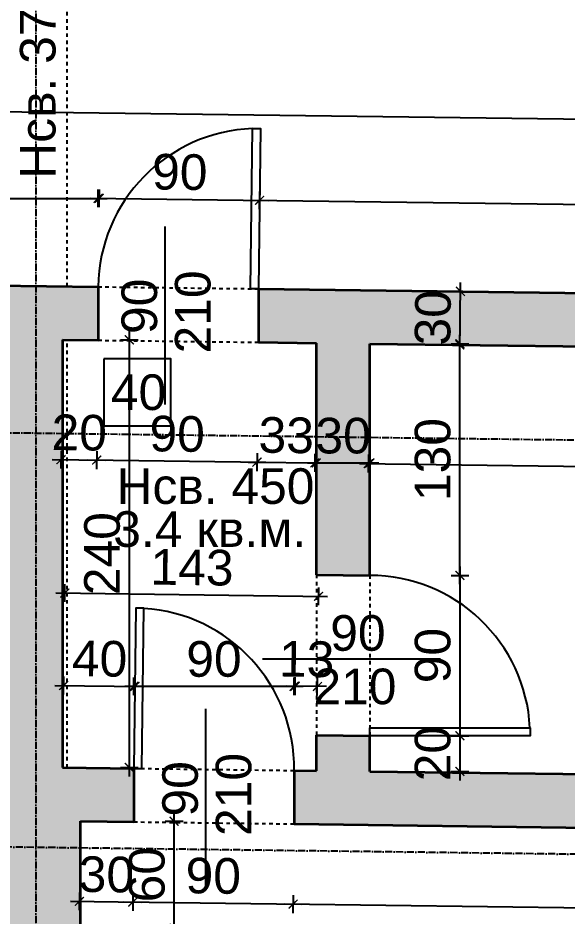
# Model space of a CAD drawing. Header units: inches. Extents: x -72385 to 39588, y -6525 to 66685.
# Drawn here: x -44765 to -44457, y 22775 to 23279 of the extents above; entities that cross this region are included whole.
import ezdxf

# ---------------------------------------------------------------- set-up
doc = ezdxf.new("R2010")
doc.units = ezdxf.units.IN
doc.header["$MEASUREMENT"] = 0
doc.linetypes.add('DashDot', pattern=[0.6, 0.4, -0.1, 0, -0.1])
doc.linetypes.add('Hidden', pattern=[0.4, 0.2, -0.2])
for name, color, linetype, lineweight in [('Врати', 251, 'Continuous', 25), ('Линия на разрез', 252, 'DashDot', 25), ('Надписи Hсв', 252, 'Continuous', 25), ('Надписи врати', 252, 'Continuous', 25), ('Надписи коти вътрешни', 252, 'Continuous', 25), ('Надписи номера на пом.', 252, 'Continuous', 25), ('Надписи площ', 252, 'Continuous', 25), ('Оси', 252, 'DashDot', 25), ('Пунктир', 253, 'Hidden', 25), ('Разрезни линии', 7, 'Continuous', 35), ('Щрих стени', 254, 'Continuous', 25)]:
    doc.layers.add(name, color=color, linetype=linetype, lineweight=lineweight)
doc.styles.add('Arial Regular', font='arial.ttf')
doc.styles.get("Standard").update_dxf_attribs({"font": 'arial.ttf'})
doc.dimstyles.new('Annotative', dxfattribs={"dimscale": 0, "dimtxt": 20, "dimasz": 5, "dimexe": 5, "dimexo": 5, "dimgap": 5, "dimtad": 1, "dimdec": 0, "dimzin": 0, "dimdsep": 46, "dimtxsty": 'Standard', "dimblk": 'ARCHTICK', "dimcen": 5, "dimdle": 5, "dimadec": 0, "dimazin": 0, "dimtfac": 1, "dimtdec": 0, "dimtofl": 0, "dimtmove": 0, "dimatfit": 3, "dimldrblk": 'ARCHTICK', "dimfxl": 5, "dimfxlon": 1, "dimtolj": 1, "dimtzin": 0, "dimarcsym": 1})

# ---------------------------------------------------------------- blocks, each defined once
blk = doc.blocks.new('_ArchTick')
at = {"color": 0, "linetype": 'ByBlock', "const_width": 0.15}
blk.add_lwpolyline([(-0.5, -0.5), (0.5, 0.5)], dxfattribs=at)
blk = doc.blocks.new('*D2933')
at = {"layer": 'Defpoints', "color": 0, "ltscale": 50, "transparency": 16777216}
for p in [(-44739.84, 23098.45), (-44719.84, 23098.19), (-44720.69, 23030.94)]:
    blk.add_point(p, dxfattribs=at)
at = {"layer": 'Надписи коти вътрешни', "color": 0, "lineweight": -2, "ltscale": 50, "transparency": 16777216}
for p, q in [((-44740.63, 23036.2), (-44740.76, 23026.2)), ((-44720.63, 23035.94), (-44720.76, 23025.95)), ((-44745.69, 23031.26), (-44715.69, 23030.88))]:
    blk.add_line(p, q, dxfattribs=at)
at = {"layer": 'Надписи коти вътрешни', "color": 0, "lineweight": -2, "ltscale": 50, "transparency": 16777216, "xscale": 5, "yscale": 5, "zscale": 5}
for p, rotation in [((-44740.69, 23031.2), 179.2706286525569), ((-44720.69, 23030.94), 359.2706286525569)]:
    blk.add_blockref('_ArchTick', p, dxfattribs=dict(at, rotation=rotation))
at = {"layer": 'Надписи коти вътрешни', "color": 0, "ltscale": 50, "transparency": 16777216, "insert": (-44730.5, 23046.28), "char_height": 20, "attachment_point": 5, "rotation": 359.2706}
blk.add_mtext('\\A1;20', dxfattribs=at)
blk = doc.blocks.new('*D2934')
at = {"layer": 'Defpoints', "color": 0, "ltscale": 50, "transparency": 16777216}
for p in [(-44719.84, 23098.19), (-44629.84, 23097.05), (-44630.69, 23029.8)]:
    blk.add_point(p, dxfattribs=at)
at = {"layer": 'Надписи коти вътрешни', "color": 0, "lineweight": -2, "ltscale": 50, "transparency": 16777216}
for p, q in [((-44720.63, 23035.94), (-44720.76, 23025.95)), ((-44630.63, 23034.8), (-44630.76, 23024.8)), ((-44725.69, 23031.01), (-44625.69, 23029.74))]:
    blk.add_line(p, q, dxfattribs=at)
at = {"layer": 'Надписи коти вътрешни', "color": 0, "lineweight": -2, "ltscale": 50, "transparency": 16777216, "xscale": 5, "yscale": 5, "zscale": 5}
for p, rotation in [((-44720.69, 23030.94), 179.2706286525463), ((-44630.69, 23029.8), 359.2706286525462)]:
    blk.add_blockref('_ArchTick', p, dxfattribs=dict(at, rotation=rotation))
at = {"layer": 'Надписи коти вътрешни', "color": 0, "ltscale": 50, "transparency": 16777216, "insert": (-44675.5, 23045.58), "char_height": 20, "attachment_point": 5, "rotation": 359.2706}
blk.add_mtext('\\A1;90', dxfattribs=at)
blk = doc.blocks.new('*D2935')
at = {"layer": 'Defpoints', "color": 0, "ltscale": 50, "transparency": 16777216}
for p in [(-44629.84, 23097.05), (-44597.34, 23096.63), (-44598.19, 23029.39)]:
    blk.add_point(p, dxfattribs=at)
at = {"layer": 'Надписи коти вътрешни', "color": 0, "lineweight": -2, "ltscale": 50, "transparency": 16777216}
for p, q in [((-44630.63, 23034.8), (-44630.76, 23024.8)), ((-44598.13, 23034.38), (-44598.26, 23024.39)), ((-44635.69, 23029.86), (-44593.19, 23029.32))]:
    blk.add_line(p, q, dxfattribs=at)
at = {"layer": 'Надписи коти вътрешни', "color": 0, "lineweight": -2, "ltscale": 50, "transparency": 16777216, "xscale": 5, "yscale": 5, "zscale": 5}
for p, rotation in [((-44630.69, 23029.8), 179.2706286525488), ((-44598.19, 23029.39), 359.2706286525489)]:
    blk.add_blockref('_ArchTick', p, dxfattribs=dict(at, rotation=rotation))
at = {"layer": 'Надписи коти вътрешни', "color": 0, "ltscale": 50, "transparency": 16777216, "insert": (-44614.25, 23044.81), "char_height": 20, "attachment_point": 5, "rotation": 359.2706}
blk.add_mtext('\\A1;33', dxfattribs=at)
blk = doc.blocks.new('*D2936')
at = {"layer": 'Defpoints', "color": 0, "ltscale": 50, "transparency": 16777216}
for p in [(-44567.34, 23096.25), (-43967.34, 23088.61), (-43968.19, 23021.37)]:
    blk.add_point(p, dxfattribs=at)
at = {"layer": 'Надписи коти вътрешни', "color": 0, "lineweight": -2, "ltscale": 50, "transparency": 16777216}
for p, q in [((-44568.13, 23034), (-44568.26, 23024)), ((-44573.19, 23029.07), (-43963.19, 23021.3)), ((-43968.13, 23026.36), (-43968.26, 23016.37))]:
    blk.add_line(p, q, dxfattribs=at)
at = {"layer": 'Надписи коти вътрешни', "color": 0, "lineweight": -2, "ltscale": 50, "transparency": 16777216, "xscale": 5, "yscale": 5, "zscale": 5}
for p, rotation in [((-44568.19, 23029), 179.2706286525487), ((-43968.19, 23021.37), 359.2706286525486)]:
    blk.add_blockref('_ArchTick', p, dxfattribs=dict(at, rotation=rotation))
at = {"layer": 'Надписи коти вътрешни', "color": 0, "ltscale": 50, "transparency": 16777216, "insert": (-44268, 23040.39), "char_height": 20, "attachment_point": 5, "rotation": 359.2706}
blk.add_mtext('\\A1;600', dxfattribs=at)
blk = doc.blocks.new('*D2938')
at = {"layer": 'Defpoints', "color": 0, "ltscale": 50, "transparency": 16777216}
for p in [(-44567.34, 23096.25), (-44516.74, 23096.25), (-44567.34, 22966.24)]:
    blk.add_point(p, dxfattribs=at)
at = {"layer": 'Надписи коти вътрешни', "color": 0, "lineweight": -2, "ltscale": 50, "transparency": 16777216}
for p, q in [((-44516.74, 22961.24), (-44516.74, 23101.25)), ((-44521.74, 23096.25), (-44511.74, 23096.25)), ((-44521.74, 22966.24), (-44511.74, 22966.24))]:
    blk.add_line(p, q, dxfattribs=at)
at = {"layer": 'Надписи коти вътрешни', "color": 0, "lineweight": -2, "ltscale": 50, "transparency": 16777216, "xscale": 5, "yscale": 5, "zscale": 5}
for p, rotation in [((-44516.74, 23096.25), 90), ((-44516.74, 22966.24), 270)]:
    blk.add_blockref('_ArchTick', p, dxfattribs=dict(at, rotation=rotation))
at = {"layer": 'Надписи коти вътрешни', "color": 0, "ltscale": 50, "transparency": 16777216, "insert": (-44531.96, 23031.25), "char_height": 20, "attachment_point": 5, "rotation": 90}
blk.add_mtext('\\A1;130', dxfattribs=at)
blk = doc.blocks.new('*D2939')
at = {"layer": 'Defpoints', "color": 0, "ltscale": 50, "transparency": 16777216}
for p in [(-44567.34, 22966.24), (-44567.34, 22876.23), (-44516.74, 22876.23)]:
    blk.add_point(p, dxfattribs=at)
at = {"layer": 'Надписи коти вътрешни', "color": 0, "lineweight": -2, "ltscale": 50, "transparency": 16777216}
for p, q in [((-44516.74, 22971.24), (-44516.74, 22871.23)), ((-44521.74, 22966.24), (-44511.74, 22966.24)), ((-44521.74, 22876.23), (-44511.74, 22876.23))]:
    blk.add_line(p, q, dxfattribs=at)
at = {"layer": 'Надписи коти вътрешни', "color": 0, "lineweight": -2, "ltscale": 50, "transparency": 16777216, "xscale": 5, "yscale": 5, "zscale": 5}
for p, rotation in [((-44516.74, 22966.24), 90), ((-44516.74, 22876.23), 270)]:
    blk.add_blockref('_ArchTick', p, dxfattribs=dict(at, rotation=rotation))
at = {"layer": 'Надписи коти вътрешни', "color": 0, "ltscale": 50, "transparency": 16777216, "insert": (-44531.95, 22921.24), "char_height": 20, "attachment_point": 5, "rotation": 90}
blk.add_mtext('\\A1;90', dxfattribs=at)
blk = doc.blocks.new('*D2940')
at = {"layer": 'Defpoints', "color": 0, "ltscale": 50, "transparency": 16777216}
for p in [(-44567.34, 22876.23), (-44567.34, 22856.23), (-44516.74, 22856.23)]:
    blk.add_point(p, dxfattribs=at)
at = {"layer": 'Надписи коти вътрешни', "color": 0, "lineweight": -2, "ltscale": 50, "transparency": 16777216}
for p, q in [((-44516.74, 22881.23), (-44516.74, 22851.23)), ((-44521.74, 22876.23), (-44511.74, 22876.23)), ((-44521.74, 22856.23), (-44511.74, 22856.23))]:
    blk.add_line(p, q, dxfattribs=at)
at = {"layer": 'Надписи коти вътрешни', "color": 0, "lineweight": -2, "ltscale": 50, "transparency": 16777216, "xscale": 5, "yscale": 5, "zscale": 5}
for p, rotation in [((-44516.74, 22876.23), 90), ((-44516.74, 22856.23), 270)]:
    blk.add_blockref('_ArchTick', p, dxfattribs=dict(at, rotation=rotation))
at = {"layer": 'Надписи коти вътрешни', "color": 0, "ltscale": 50, "transparency": 16777216, "insert": (-44531.95, 22866.23), "char_height": 20, "attachment_point": 5, "rotation": 90}
blk.add_mtext('\\A1;20', dxfattribs=at)
blk = doc.blocks.new('*D2941')
at = {"layer": 'Defpoints', "color": 0, "ltscale": 50, "transparency": 16777216}
for p in [(-44699.25, 22903.93), (-44739.84, 22858.43), (-44699.84, 22857.92)]:
    blk.add_point(p, dxfattribs=at)
at = {"layer": 'Надписи коти вътрешни', "color": 0, "lineweight": -2, "ltscale": 50, "transparency": 16777216}
for p, q in [((-44739.32, 22899.44), (-44739.19, 22909.44)), ((-44699.32, 22898.93), (-44699.19, 22908.93)), ((-44744.25, 22904.51), (-44694.25, 22903.87))]:
    blk.add_line(p, q, dxfattribs=at)
at = {"layer": 'Надписи коти вътрешни', "color": 0, "lineweight": -2, "ltscale": 50, "transparency": 16777216, "xscale": 5, "yscale": 5, "zscale": 5}
for p, rotation in [((-44739.25, 22904.44), 179.2706286525463), ((-44699.25, 22903.93), 359.2706286525462)]:
    blk.add_blockref('_ArchTick', p, dxfattribs=dict(at, rotation=rotation))
at = {"layer": 'Надписи коти вътрешни', "color": 0, "ltscale": 50, "transparency": 16777216, "insert": (-44719.06, 22919.4), "char_height": 20, "attachment_point": 5, "rotation": 359.2706}
blk.add_mtext('\\A1;40', dxfattribs=at)
blk = doc.blocks.new('*D2942')
at = {"layer": 'Defpoints', "color": 0, "ltscale": 50, "transparency": 16777216}
for p in [(-44609.84, 22904.01), (-44699.84, 22857.92), (-44609.84, 22856.77)]:
    blk.add_point(p, dxfattribs=at)
at = {"layer": 'Надписи коти вътрешни', "color": 0, "lineweight": -2, "ltscale": 50, "transparency": 16777216}
for p, q in [((-44699.84, 22899.01), (-44699.84, 22909.01)), ((-44609.84, 22899.01), (-44609.84, 22909.01)), ((-44704.84, 22904.01), (-44604.84, 22904.01))]:
    blk.add_line(p, q, dxfattribs=at)
at = {"layer": 'Надписи коти вътрешни', "color": 0, "lineweight": -2, "ltscale": 50, "transparency": 16777216, "xscale": 5, "yscale": 5, "zscale": 5, "rotation": 180}
blk.add_blockref('_ArchTick', (-44699.84, 22904.01), dxfattribs=at)
at = {"layer": 'Надписи коти вътрешни', "color": 0, "lineweight": -2, "ltscale": 50, "transparency": 16777216, "xscale": 5, "yscale": 5, "zscale": 5}
blk.add_blockref('_ArchTick', (-44609.84, 22904.01), dxfattribs=at)
at = {"layer": 'Надписи коти вътрешни', "color": 0, "ltscale": 50, "transparency": 16777216, "insert": (-44654.84, 22919.22), "char_height": 20, "attachment_point": 5}
blk.add_mtext('\\A1;90', dxfattribs=at)
blk = doc.blocks.new('*D2943')
at = {"layer": 'Defpoints', "color": 0, "ltscale": 50, "transparency": 16777216}
for p in [(-44609.24, 22904.06), (-44609.84, 22856.77), (-44597.34, 22856.61)]:
    blk.add_point(p, dxfattribs=at)
at = {"layer": 'Надписи коти вътрешни', "color": 0, "lineweight": -2, "ltscale": 50, "transparency": 16777216}
for p, q in [((-44609.3, 22899.06), (-44609.17, 22909.06)), ((-44596.8, 22898.91), (-44596.67, 22908.9)), ((-44591.74, 22903.84), (-44614.23, 22904.13))]:
    blk.add_line(p, q, dxfattribs=at)
at = {"layer": 'Надписи коти вътрешни', "color": 0, "lineweight": -2, "ltscale": 50, "transparency": 16777216, "xscale": 5, "yscale": 5, "zscale": 5}
for p, rotation in [((-44609.24, 22904.06), 179.2706286525537), ((-44596.74, 22903.9), 359.2706286525537)]:
    blk.add_blockref('_ArchTick', p, dxfattribs=dict(at, rotation=rotation))
at = {"layer": 'Надписи коти вътрешни', "color": 0, "ltscale": 50, "transparency": 16777216, "insert": (-44602.79, 22919.2), "char_height": 20, "attachment_point": 5, "rotation": 359.2706}
blk.add_mtext('\\A1;13', dxfattribs=at)
blk = doc.blocks.new('*D2944')
at = {"layer": 'Defpoints', "color": 0, "ltscale": 50, "transparency": 16777216}
for p in [(-44596.09, 22954.53), (-44739.84, 22858.43), (-44597.34, 22856.61)]:
    blk.add_point(p, dxfattribs=at)
at = {"layer": 'Надписи коти вътрешни', "color": 0, "lineweight": -2, "ltscale": 50, "transparency": 16777216}
for p, q in [((-44738.65, 22951.34), (-44738.53, 22961.34)), ((-44596.15, 22949.53), (-44596.03, 22959.53)), ((-44743.59, 22956.4), (-44591.09, 22954.46))]:
    blk.add_line(p, q, dxfattribs=at)
at = {"layer": 'Надписи коти вътрешни', "color": 0, "lineweight": -2, "ltscale": 50, "transparency": 16777216, "xscale": 5, "yscale": 5, "zscale": 5}
for p, rotation in [((-44738.59, 22956.34), 179.2706286525483), ((-44596.09, 22954.53), 359.2706286525483)]:
    blk.add_blockref('_ArchTick', p, dxfattribs=dict(at, rotation=rotation))
at = {"layer": 'Надписи коти вътрешни', "color": 0, "ltscale": 50, "transparency": 16777216, "insert": (-44667.15, 22970.65), "char_height": 20, "attachment_point": 5, "rotation": 359.2706}
blk.add_mtext('\\A1;143', dxfattribs=at)
blk = doc.blocks.new('*D2945')
at = {"layer": 'Defpoints', "color": 0, "ltscale": 50, "transparency": 16777216}
for p in [(-44739.84, 23098.45), (-44739.84, 22858.43), (-44702.38, 22858.43)]:
    blk.add_point(p, dxfattribs=at)
at = {"layer": 'Надписи коти вътрешни', "color": 0, "lineweight": -2, "ltscale": 50, "transparency": 16777216}
for p, q in [((-44702.38, 23103.45), (-44702.38, 22853.43)), ((-44707.38, 23098.45), (-44697.38, 23098.45)), ((-44707.38, 22858.43), (-44697.38, 22858.43))]:
    blk.add_line(p, q, dxfattribs=at)
at = {"layer": 'Надписи коти вътрешни', "color": 0, "lineweight": -2, "ltscale": 50, "transparency": 16777216, "xscale": 5, "yscale": 5, "zscale": 5}
for p, rotation in [((-44702.38, 23098.45), 90), ((-44702.38, 22858.43), 270)]:
    blk.add_blockref('_ArchTick', p, dxfattribs=dict(at, rotation=rotation))
at = {"layer": 'Надписи коти вътрешни', "color": 0, "ltscale": 50, "transparency": 16777216, "insert": (-44717.59, 22978.44), "char_height": 20, "attachment_point": 5, "rotation": 90}
blk.add_mtext('\\A1;240', dxfattribs=at)
blk = doc.blocks.new('*D2968')
at = {"layer": 'Defpoints', "color": 0, "ltscale": 50, "transparency": 16777216}
for p in [(-44729.84, 22828.3), (-44699.84, 22827.92), (-44700.41, 22782.92)]:
    blk.add_point(p, dxfattribs=at)
at = {"layer": 'Надписи коти вътрешни', "color": 0, "lineweight": -2, "ltscale": 50, "transparency": 16777216}
for p, q in [((-44730.35, 22788.3), (-44730.47, 22778.3)), ((-44700.35, 22787.92), (-44700.47, 22777.92)), ((-44735.41, 22783.36), (-44695.41, 22782.86))]:
    blk.add_line(p, q, dxfattribs=at)
at = {"layer": 'Надписи коти вътрешни', "color": 0, "lineweight": -2, "ltscale": 50, "transparency": 16777216, "xscale": 5, "yscale": 5, "zscale": 5}
for p, rotation in [((-44730.41, 22783.3), 179.2706286525463), ((-44700.41, 22782.92), 359.2706286525462)]:
    blk.add_blockref('_ArchTick', p, dxfattribs=dict(at, rotation=rotation))
at = {"layer": 'Надписи коти вътрешни', "color": 0, "ltscale": 50, "transparency": 16777216, "insert": (-44715.22, 22798.33), "char_height": 20, "attachment_point": 5, "rotation": 359.2706}
blk.add_mtext('\\A1;30', dxfattribs=at)
blk = doc.blocks.new('*D2969')
at = {"layer": 'Defpoints', "color": 0, "ltscale": 50, "transparency": 16777216}
for p in [(-44699.84, 22827.92), (-44609.84, 22826.77), (-44610.41, 22781.77)]:
    blk.add_point(p, dxfattribs=at)
at = {"layer": 'Надписи коти вътрешни', "color": 0, "lineweight": -2, "ltscale": 50, "transparency": 16777216}
for p, q in [((-44700.35, 22787.92), (-44700.47, 22777.92)), ((-44610.35, 22786.77), (-44610.47, 22776.77)), ((-44705.41, 22782.98), (-44605.41, 22781.71))]:
    blk.add_line(p, q, dxfattribs=at)
at = {"layer": 'Надписи коти вътрешни', "color": 0, "lineweight": -2, "ltscale": 50, "transparency": 16777216, "xscale": 5, "yscale": 5, "zscale": 5}
for p, rotation in [((-44700.41, 22782.92), 179.2706286525485), ((-44610.41, 22781.77), 359.2706286525485)]:
    blk.add_blockref('_ArchTick', p, dxfattribs=dict(at, rotation=rotation))
at = {"layer": 'Надписи коти вътрешни', "color": 0, "ltscale": 50, "transparency": 16777216, "insert": (-44655.22, 22797.56), "char_height": 20, "attachment_point": 5, "rotation": 359.2706}
blk.add_mtext('\\A1;90', dxfattribs=at)
blk = doc.blocks.new('*D2970')
at = {"layer": 'Defpoints', "color": 0, "ltscale": 50, "transparency": 16777216}
for p in [(-44609.84, 22826.77), (-44179.84, 22821.3), (-44180.41, 22776.3)]:
    blk.add_point(p, dxfattribs=at)
at = {"layer": 'Надписи коти вътрешни', "color": 0, "lineweight": -2, "ltscale": 50, "transparency": 16777216}
for p, q in [((-44610.35, 22786.77), (-44610.47, 22776.77)), ((-44615.41, 22781.84), (-44175.41, 22776.24)), ((-44180.35, 22781.3), (-44180.47, 22771.3))]:
    blk.add_line(p, q, dxfattribs=at)
at = {"layer": 'Надписи коти вътрешни', "color": 0, "lineweight": -2, "ltscale": 50, "transparency": 16777216, "xscale": 5, "yscale": 5, "zscale": 5}
for p, rotation in [((-44610.41, 22781.77), 179.2706286525496), ((-44180.41, 22776.3), 359.2706286525496)]:
    blk.add_blockref('_ArchTick', p, dxfattribs=dict(at, rotation=rotation))
at = {"layer": 'Надписи коти вътрешни', "color": 0, "ltscale": 50, "transparency": 16777216, "insert": (-44395.22, 22794.25), "char_height": 20, "attachment_point": 5, "rotation": 359.2706}
blk.add_mtext('\\A1;430', dxfattribs=at)
blk = doc.blocks.new('*D2972')
at = {"layer": 'Defpoints', "color": 0, "ltscale": 50, "transparency": 16777216}
for p in [(-44729.84, 22828.3), (-44677.21, 22828.3), (-44729.84, 22768.29)]:
    blk.add_point(p, dxfattribs=at)
at = {"layer": 'Надписи коти вътрешни', "color": 0, "lineweight": -2, "ltscale": 50, "transparency": 16777216}
for p, q in [((-44677.21, 22763.29), (-44677.21, 22833.3)), ((-44682.21, 22828.3), (-44672.21, 22828.3)), ((-44682.21, 22768.29), (-44672.21, 22768.29))]:
    blk.add_line(p, q, dxfattribs=at)
at = {"layer": 'Надписи коти вътрешни', "color": 0, "lineweight": -2, "ltscale": 50, "transparency": 16777216, "xscale": 5, "yscale": 5, "zscale": 5}
for p, rotation in [((-44677.21, 22828.3), 90), ((-44677.21, 22768.29), 270)]:
    blk.add_blockref('_ArchTick', p, dxfattribs=dict(at, rotation=rotation))
at = {"layer": 'Надписи коти вътрешни', "color": 0, "ltscale": 50, "transparency": 16777216, "insert": (-44692.42, 22798.3), "char_height": 20, "attachment_point": 5, "rotation": 90}
blk.add_mtext('\\A1;60', dxfattribs=at)
blk = doc.blocks.new('*D3029')
at = {"layer": 'Defpoints', "color": 0, "ltscale": 50, "transparency": 16777216}
for p in [(-44719.84, 23177.82), (-44934.84, 23130.93), (-44719.84, 23128.2)]:
    blk.add_point(p, dxfattribs=at)
at = {"layer": 'Надписи коти вътрешни', "color": 0, "lineweight": -2, "ltscale": 50, "transparency": 16777216}
for p, q in [((-44934.84, 23172.82), (-44934.84, 23182.82)), ((-44719.84, 23172.82), (-44719.84, 23182.82)), ((-44939.84, 23177.82), (-44714.84, 23177.82))]:
    blk.add_line(p, q, dxfattribs=at)
at = {"layer": 'Надписи коти вътрешни', "color": 0, "lineweight": -2, "ltscale": 50, "transparency": 16777216, "xscale": 5, "yscale": 5, "zscale": 5, "rotation": 180}
blk.add_blockref('_ArchTick', (-44934.84, 23177.82), dxfattribs=at)
at = {"layer": 'Надписи коти вътрешни', "color": 0, "lineweight": -2, "ltscale": 50, "transparency": 16777216, "xscale": 5, "yscale": 5, "zscale": 5}
blk.add_blockref('_ArchTick', (-44719.84, 23177.82), dxfattribs=at)
at = {"layer": 'Надписи коти вътрешни', "color": 0, "ltscale": 50, "transparency": 16777216, "insert": (-44827.34, 23193.04), "char_height": 20, "attachment_point": 5}
blk.add_mtext('\\A1;215', dxfattribs=at)
blk = doc.blocks.new('*D3030')
at = {"layer": 'Defpoints', "color": 0, "ltscale": 50, "transparency": 16777216}
for p in [(-44629.2, 23176.73), (-44719.84, 23128.2), (-44629.84, 23127.05)]:
    blk.add_point(p, dxfattribs=at)
at = {"layer": 'Надписи коти вътрешни', "color": 0, "lineweight": -2, "ltscale": 50, "transparency": 16777216}
for p, q in [((-44719.27, 23172.88), (-44719.14, 23182.88)), ((-44629.27, 23171.73), (-44629.14, 23181.73)), ((-44724.2, 23177.94), (-44624.21, 23176.67))]:
    blk.add_line(p, q, dxfattribs=at)
at = {"layer": 'Надписи коти вътрешни', "color": 0, "lineweight": -2, "ltscale": 50, "transparency": 16777216, "xscale": 5, "yscale": 5, "zscale": 5}
for p, rotation in [((-44719.2, 23177.88), 179.2706286525485), ((-44629.2, 23176.73), 359.2706286525485)]:
    blk.add_blockref('_ArchTick', p, dxfattribs=dict(at, rotation=rotation))
at = {"layer": 'Надписи коти вътрешни', "color": 0, "ltscale": 50, "transparency": 16777216, "insert": (-44674.01, 23192.52), "char_height": 20, "attachment_point": 5, "rotation": 359.2706}
blk.add_mtext('\\A1;90', dxfattribs=at)
blk = doc.blocks.new('*D3031')
at = {"layer": 'Defpoints', "color": 0, "ltscale": 50, "transparency": 16777216}
for p in [(-43926.7, 23167.79), (-44629.84, 23127.05), (-43927.34, 23118.11)]:
    blk.add_point(p, dxfattribs=at)
at = {"layer": 'Надписи коти вътрешни', "color": 0, "lineweight": -2, "ltscale": 50, "transparency": 16777216}
for p, q in [((-44629.27, 23171.73), (-44629.14, 23181.73)), ((-44634.2, 23176.8), (-43921.71, 23167.73)), ((-43926.77, 23162.79), (-43926.64, 23172.79))]:
    blk.add_line(p, q, dxfattribs=at)
at = {"layer": 'Надписи коти вътрешни', "color": 0, "lineweight": -2, "ltscale": 50, "transparency": 16777216, "xscale": 5, "yscale": 5, "zscale": 5}
for p, rotation in [((-44629.2, 23176.73), 179.270628652549), ((-43926.7, 23167.79), 359.270628652549)]:
    blk.add_blockref('_ArchTick', p, dxfattribs=dict(at, rotation=rotation))
at = {"layer": 'Надписи коти вътрешни', "color": 0, "ltscale": 50, "transparency": 16777216, "insert": (-44277.76, 23187.48), "char_height": 20, "attachment_point": 5, "rotation": 359.2706}
blk.add_mtext('\\A1;703', dxfattribs=at)
blk = doc.blocks.new('*D4619')
at = {"layer": 'Defpoints', "color": 0, "ltscale": 50, "transparency": 16777216}
for p in [(-41141.09, 23180.29), (-45339.84, 23136.09), (-41142.34, 23082.65)]:
    blk.add_point(p, dxfattribs=at)
at = {"layer": 'Надписи коти вътрешни', "color": 0, "lineweight": -2, "ltscale": 50, "transparency": 16777216}
for p, q in [((-45338.66, 23228.73), (-45338.53, 23238.73)), ((-45343.59, 23233.79), (-41136.09, 23180.23)), ((-41141.16, 23175.29), (-41141.03, 23185.29))]:
    blk.add_line(p, q, dxfattribs=at)
at = {"layer": 'Надписи коти вътрешни', "color": 0, "lineweight": -2, "ltscale": 50, "transparency": 16777216, "xscale": 5, "yscale": 5, "zscale": 5}
for p, rotation in [((-45338.59, 23233.73), 179.270628652549), ((-41141.09, 23180.29), 359.270628652549)]:
    blk.add_blockref('_ArchTick', p, dxfattribs=dict(at, rotation=rotation))
at = {"layer": 'Надписи коти вътрешни', "color": 0, "ltscale": 50, "transparency": 16777216, "insert": (-43239.65, 23222.22), "char_height": 20, "attachment_point": 5, "rotation": 359.2706}
blk.add_mtext('\\A1;4198', dxfattribs=at)
blk = doc.blocks.new('*D7418')
at = {"layer": 'Defpoints', "color": 0, "ltscale": 10, "transparency": 16777216}
for p in [(-44566.96, 23126.25), (-44516.43, 23125.61), (-44567.34, 23096.25)]:
    blk.add_point(p, dxfattribs=at)
at = {"layer": 'Надписи коти вътрешни', "color": 0, "lineweight": -2, "ltscale": 10, "transparency": 16777216}
for p, q in [((-44516.87, 23090.61), (-44516.37, 23130.61)), ((-44521.43, 23125.67), (-44511.43, 23125.54)), ((-44521.81, 23095.67), (-44511.81, 23095.54))]:
    blk.add_line(p, q, dxfattribs=at)
at = {"layer": 'Надписи коти вътрешни', "color": 0, "lineweight": -2, "ltscale": 10, "transparency": 16777216, "xscale": 5, "yscale": 5, "zscale": 5}
for p, rotation in [((-44516.43, 23125.61), 89.27062865254912), ((-44516.81, 23095.61), 269.2706286525491)]:
    blk.add_blockref('_ArchTick', p, dxfattribs=dict(at, rotation=rotation))
at = {"layer": 'Надписи коти вътрешни', "color": 0, "ltscale": 10, "transparency": 16777216, "insert": (-44531.84, 23110.8), "char_height": 20, "attachment_point": 5, "rotation": 89.2706}
blk.add_mtext('\\A1;30', dxfattribs=at)
blk = doc.blocks.new('*D7419')
at = {"layer": 'Defpoints', "color": 0, "ltscale": 10, "transparency": 16777216}
for p in [(-44597.34, 23055.98), (-44567.34, 23055.98), (-44567.34, 23029.32)]:
    blk.add_point(p, dxfattribs=at)
at = {"layer": 'Надписи коти вътрешни', "color": 0, "lineweight": -2, "ltscale": 10, "transparency": 16777216}
for p, q in [((-44597.34, 23034.32), (-44597.34, 23024.32)), ((-44567.34, 23034.32), (-44567.34, 23024.32)), ((-44602.34, 23029.32), (-44562.34, 23029.32))]:
    blk.add_line(p, q, dxfattribs=at)
at = {"layer": 'Надписи коти вътрешни', "color": 0, "lineweight": -2, "ltscale": 10, "transparency": 16777216, "xscale": 5, "yscale": 5, "zscale": 5, "rotation": 180}
blk.add_blockref('_ArchTick', (-44597.34, 23029.32), dxfattribs=at)
at = {"layer": 'Надписи коти вътрешни', "color": 0, "lineweight": -2, "ltscale": 10, "transparency": 16777216, "xscale": 5, "yscale": 5, "zscale": 5}
blk.add_blockref('_ArchTick', (-44567.34, 23029.32), dxfattribs=at)
at = {"layer": 'Надписи коти вътрешни', "color": 0, "ltscale": 10, "transparency": 16777216, "insert": (-44582.34, 23044.54), "char_height": 20, "attachment_point": 5}
blk.add_mtext('\\A1;30', dxfattribs=at)

msp = doc.modelspace()

# ---------------------------------------------------------------- hatches: boundary and pattern name
at = {"layer": 'Щрих стени', "ltscale": 10}
h = msp.add_hatch(color=256, dxfattribs=at)
h.dxf.hatch_style = 1
h.paths.add_polyline_path([(-46719.84, 22853.63), (-46889.84, 22855.8), (-46889.84, 22825.79), (-46869.84, 22825.54), (-46869.84, 22288), (-46872.34, 22288.03), (-46872.34, 22223.02), (-46837.34, 22222.58), (-46837.34, 22287.58), (-46839.84, 22287.61), (-46839.84, 22825.16), (-46719.84, 22823.63)])
h.paths.add_polyline_path([(-46449.84, 22850.2), (-46619.84, 22852.36), (-46619.84, 22822.36), (-46572.34, 22821.75), (-46572.34, 22219.2), (-46537.34, 22218.76), (-46537.34, 22821.31), (-46449.84, 22820.19)])
h.paths.add_polyline_path([(-46219.84, 22847.27), (-46289.84, 22848.16), (-46289.84, 22818.16), (-46219.84, 22817.26)])
h.paths.add_polyline_path([(-45859.84, 22842.68), (-46059.84, 22845.23), (-46059.84, 22815.23), (-45972.34, 22814.11), (-45972.34, 22211.56), (-45937.34, 22211.12), (-45937.34, 22813.67), (-45859.84, 22812.68)])
h.paths.add_polyline_path([(-45319.84, 22828.31), (-45339.84, 22828.56), (-45339.84, 23106.09), (-45094.84, 23102.97), (-45094.84, 23132.97), (-45339.84, 23136.09), (-45339.84, 23181.09), (-45369.84, 23181.47), (-45369.84, 22846.45), (-45389.84, 22846.7), (-45389.84, 22836.7), (-45759.84, 22841.41), (-45759.84, 22811.41), (-45369.84, 22806.44), (-45369.84, 22736.44), (-45429.84, 22737.2), (-45429.84, 22607.19), (-45369.84, 22606.43), (-45369.84, 22283.9), (-45372.34, 22283.93), (-45372.34, 22203.93), (-45337.34, 22203.48), (-45337.34, 22283.49), (-45339.84, 22283.52), (-45339.84, 22798.56), (-45319.84, 22798.31)])
h.paths.add_polyline_path([(-45637.34, 22272.31), (-45672.34, 22272.75), (-45672.34, 22207.75), (-45637.34, 22207.3)], flags=17)
h.paths.add_polyline_path([(-45037.34, 22234.66), (-45072.34, 22235.11), (-45072.34, 22200.11), (-45037.34, 22199.66)])
h.paths.add_polyline_path([(-44729.84, 22828.3), (-44699.84, 22827.92), (-44699.84, 22857.92), (-44739.84, 22858.43), (-44739.84, 23098.45), (-44719.84, 23098.19), (-44719.84, 23128.2), (-44934.84, 23130.93), (-44934.84, 23100.93), (-44769.84, 23098.83), (-44769.84, 22858.81), (-44779.84, 22858.94), (-44779.84, 22768.93), (-44769.84, 22768.8), (-44769.84, 22276.26), (-44772.34, 22276.29), (-44772.34, 22196.29), (-44737.34, 22195.84), (-44737.34, 22275.85), (-44739.84, 22275.88), (-44739.84, 22768.42), (-44729.84, 22768.29)])
h = msp.add_hatch(color=256, dxfattribs=at)
h.dxf.hatch_style = 1
h.paths.add_polyline_path([(-42007.34, 22196.09), (-42042.34, 22196.54), (-42042.34, 22161.53), (-42007.34, 22161.09)])
h.paths.add_polyline_path([(-42307.34, 22244.91), (-42309.84, 22244.95), (-42309.84, 22737.49), (-42299.84, 22737.36), (-42299.84, 22827.37), (-42309.84, 22827.49), (-42309.84, 23067.51), (-42109.84, 23064.97), (-42109.84, 23094.97), (-43137.34, 23108.05), (-43137.34, 23078.05), (-42949.84, 23075.66), (-42949.84, 22925.65), (-42944.84, 22925.58), (-42944.84, 23075.6), (-42339.84, 23067.89), (-42339.84, 22827.87), (-42349.84, 22828), (-42349.84, 22742.99), (-42899.84, 22750), (-42899.84, 22835), (-42949.84, 22835.64), (-42949.84, 22780.64), (-42974.84, 22780.95), (-42974.84, 22745.95), (-42949.84, 22745.63), (-42339.84, 22737.87), (-42339.84, 22245.33), (-42342.34, 22245.36), (-42342.34, 22165.35), (-42307.34, 22164.91)])
h.paths.add_polyline_path([(-42607.34, 22203.73), (-42642.34, 22204.17), (-42642.34, 22169.17), (-42607.34, 22168.73)], flags=17)
h.paths.add_polyline_path([(-42907.34, 22252.55), (-42942.34, 22253), (-42942.34, 22172.99), (-42907.34, 22172.55)], flags=17)
h.paths.add_polyline_path([(-43207.34, 22211.37), (-43242.34, 22211.81), (-43242.34, 22176.81), (-43207.34, 22176.36)])
h.paths.add_polyline_path([(-43507.34, 22260.19), (-43524.84, 22260.41), (-43524.84, 22752.95), (-43499.84, 22752.63), (-43499.84, 22842.64), (-43524.84, 22842.96), (-43524.84, 23082.98), (-43297.34, 23080.08), (-43297.34, 23110.09), (-43767.34, 23116.07), (-43767.34, 23086.07), (-43554.84, 23083.36), (-43554.84, 22843.34), (-43579.84, 22843.66), (-43579.84, 22753.65), (-43554.84, 22753.34), (-43554.84, 22260.8), (-43572.34, 22261.02), (-43572.34, 22181.01), (-43507.34, 22180.18)])
h.paths.add_polyline_path([(-43837.34, 22219.39), (-43872.34, 22219.83), (-43872.34, 22184.83), (-43837.34, 22184.39)])
h.paths.add_polyline_path([(-44137.34, 22268.21), (-44139.84, 22268.24), (-44139.84, 22760.78), (-44129.84, 22760.66), (-44129.84, 22820.66), (-43937.34, 22818.21), (-43937.34, 23088.23), (-43927.34, 23088.1), (-43927.34, 23118.11), (-44629.84, 23127.05), (-44629.84, 23097.05), (-44597.34, 23096.63), (-44597.34, 22966.62), (-44567.34, 22966.24), (-44567.34, 23096.25), (-43967.34, 23088.61), (-43967.34, 22848.59), (-44567.34, 22856.23), (-44567.34, 22876.23), (-44597.34, 22876.62), (-44597.34, 22856.61), (-44609.84, 22856.77), (-44609.84, 22826.77), (-44179.84, 22821.3), (-44179.84, 22796.29), (-44204.84, 22796.61), (-44204.84, 22761.61), (-44179.84, 22761.29), (-44169.84, 22761.16), (-44169.84, 22268.62), (-44172.34, 22268.66), (-44172.34, 22188.65), (-44137.34, 22188.2)])
h.paths.add_polyline_path([(-44437.34, 22227.03), (-44472.34, 22227.47), (-44472.34, 22192.47), (-44437.34, 22192.02)], flags=17)

# ---------------------------------------------------------------- linework, layer by layer
at = {"layer": 'Врати', "ltscale": 50}
for points in [[(-44629.84, 23127.05), (-44634.34, 23127.11), (-44633.19, 23217.11), (-44628.69, 23217.05)], [(-44699.84, 22857.92), (-44695.34, 22857.86), (-44694.19, 22947.86), (-44698.69, 22947.92)], [(-44567.34, 22876.23), (-44567.34, 22880.73), (-44477.33, 22880.73), (-44477.33, 22876.23)]]:
    msp.add_lwpolyline(points, close=True, dxfattribs=at)
for centre, start, end in [((-44629.84, 23127.05), 92.1366, 179.2706), ((-44567.34, 22876.23), 2.866, 90), ((-44699.84, 22857.92), 359.2706, 86.4046)]:
    msp.add_arc(centre, 90.01, start, end, dxfattribs=at)
at = {"layer": 'Линия на разрез', "ltscale": 10}
msp.add_lwpolyline([(-52598.95, 23194.44), (-52599.57, 23146), (-41314.83, 23002.34), (-41314.83, 22502.3), (-40059.7, 22486.32), (-40059.06, 22536.61)], dxfattribs=at)
at = {"layer": 'Надписи врати', "ltscale": 50}
for p, q in [((-44682.26, 23062.12), (-44682.26, 23162.12)), ((-44627.64, 22919.43), (-44527.64, 22919.43)), ((-44659.36, 22791.34), (-44659.36, 22891.34))]:
    msp.add_line(p, q, dxfattribs=at)
at = {"layer": 'Надписи номера на пом.', "ltscale": 50}
msp.add_lwpolyline([(-44716.59, 23087.74), (-44716.59, 23050.24), (-44679.09, 23050.24), (-44679.09, 23087.74)], close=True, dxfattribs=at)
at = {"layer": 'Оси', "ltscale": 10}
msp.add_line((-44754.84, 24513.75), (-44754.84, 21713.53), dxfattribs=at)
msp.add_lwpolyline([(-39839.84, 22751.04), (-51384.84, 22898.02), (-51384.84, 23028.03), (-52799.84, 23046.04)], dxfattribs=at)
at = {"layer": 'Пунктир', "ltscale": 10}
for p, q in [((-44737.34, 23128.42), (-44737.34, 23368.39)), ((-44719.84, 23128.2), (-44629.84, 23127.05)), ((-44737.34, 22858.4), (-44737.34, 23098.42)), ((-44719.84, 23098.19), (-44629.84, 23097.05)), ((-44597.34, 22966.62), (-44597.34, 22876.62)), ((-44567.34, 22966.24), (-44567.34, 22876.23)), ((-44699.84, 22857.92), (-44609.84, 22856.77)), ((-44699.84, 22827.92), (-44609.84, 22826.77))]:
    msp.add_line(p, q, dxfattribs=at)
at = {"layer": 'Разрезни линии', "ltscale": 50}
for p, q in [((-44934.84, 23130.93), (-44719.84, 23128.2)), ((-44719.84, 23128.2), (-44719.84, 23098.19)), ((-44629.84, 23127.05), (-43927.34, 23118.11)), ((-44629.84, 23127.05), (-44629.84, 23097.05)), ((-44739.84, 23098.45), (-44739.84, 22858.43)), ((-44739.84, 23098.45), (-44719.84, 23098.19)), ((-44629.84, 23097.05), (-44597.34, 23096.63)), ((-44597.34, 22966.62), (-44597.34, 23096.63)), ((-44567.34, 23096.25), (-43967.34, 23088.61)), ((-44567.34, 22966.24), (-44567.34, 23096.25)), ((-44597.34, 22966.62), (-44567.34, 22966.24)), ((-44597.34, 22856.61), (-44597.34, 22876.62)), ((-44597.34, 22876.62), (-44567.34, 22876.23)), ((-44567.34, 22856.23), (-44567.34, 22876.23)), ((-44739.84, 22858.43), (-44699.84, 22857.92)), ((-44699.84, 22857.92), (-44699.84, 22827.92)), ((-44609.84, 22856.77), (-44609.84, 22826.77)), ((-44609.84, 22856.77), (-44597.34, 22856.61)), ((-44567.34, 22856.23), (-43967.34, 22848.59)), ((-44729.84, 22828.3), (-44699.84, 22827.92)), ((-44729.84, 22768.29), (-44729.84, 22828.3)), ((-44609.84, 22826.77), (-44179.84, 22821.3))]:
    msp.add_line(p, q, dxfattribs=at)

# ---------------------------------------------------------------- texts
at = {"layer": 'Надписи Hсв', "ltscale": 100, "insert": (-44763.8, 23188.81), "char_height": 20, "width": 180.4891, "attachment_point": 1, "rotation": 90, "style": 'Arial Regular'}
msp.add_mtext('\\pxt8;Hсв. 370', dxfattribs=at)
at = {"layer": 'Надписи Hсв', "ltscale": 100, "insert": (-44709.55, 23026.36), "char_height": 20, "width": 180.4891, "attachment_point": 1, "style": 'Arial Regular'}
msp.add_mtext('\\pxt8;Hсв. 450', dxfattribs=at)
at = {"layer": 'Надписи врати', "ltscale": 100, "char_height": 20, "width": 180.4891, "attachment_point": 1, "rotation": 90, "style": 'Arial Regular'}
for s, insert in [('210', (-44676.77, 23090.79)), ('90', (-44706.77, 23101.71)), ('90', (-44683.87, 22830.92)), ('210', (-44653.87, 22820))]:
    msp.add_mtext(s, dxfattribs=dict(at, insert=insert))
at = {"layer": 'Надписи врати', "ltscale": 100, "char_height": 20, "width": 180.4891, "attachment_point": 1, "style": 'Arial Regular'}
for s, insert in [('90', (-44589.55, 22943.95)), ('210', (-44598.98, 22913.95))]:
    msp.add_mtext(s, dxfattribs=dict(at, insert=insert))
at = {"layer": 'Надписи номера на пом.', "ltscale": 100, "insert": (-44787.44, 23079.05), "char_height": 20, "width": 180.4891, "attachment_point": 1, "style": 'Arial Regular'}
msp.add_mtext('\\pxqc;40', dxfattribs=at)
at = {"layer": 'Надписи площ', "ltscale": 100, "insert": (-44711.39, 23002.24), "char_height": 20, "width": 180.4891, "attachment_point": 1, "style": 'Arial Regular'}
msp.add_mtext('3.4 кв.м.', dxfattribs=at)

# ---------------------------------------------------------------- dimensions: what is measured, and where the dimension line sits
at = {"layer": 'Надписи коти вътрешни', "ltscale": 50}
for p1, p2, distance, picture, middle in [((-45339.84, 23136.09), (-41142.34, 23082.65), 97.65, '*D4619', (-43239.65, 23222.22)), ((-44719.84, 23128.2), (-44629.84, 23127.05), 49.69, '*D3030', (-44674.01, 23192.52)), ((-44629.84, 23127.05), (-43927.34, 23118.11), 49.69, '*D3031', (-44277.76, 23187.48)), ((-44719.84, 23098.19), (-44629.84, 23097.05), -67.25, '*D2934', (-44675.5, 23045.58)), ((-44567.34, 23096.25), (-43967.34, 23088.61), -67.25, '*D2936', (-44268, 23040.39)), ((-44739.84, 22858.43), (-44597.34, 22856.61), 97.92, '*D2944', (-44667.15, 22970.65)), ((-44739.84, 22858.43), (-44699.84, 22857.92), 46.02, '*D2941', (-44719.06, 22919.4)), ((-44699.84, 22827.92), (-44609.84, 22826.77), -45, '*D2969', (-44655.22, 22797.56)), ((-44609.84, 22826.77), (-44179.84, 22821.3), -45, '*D2970', (-44395.22, 22794.25))]:
    dim = msp.add_aligned_dim(p1=p1, p2=p2, distance=distance, dimstyle='Annotative', override={"dimscale": 0, "dimtix": 0, "dimtofl": 0, "dimtmove": 0, "dimatfit": 3}, dxfattribs=at)
    dim.commit()
    dim.dimension.update_dxf_attribs({"geometry": picture, "text_midpoint": middle})
for base, p1, p2, picture, middle in [((-44719.84, 23177.82), (-44934.84, 23130.93), (-44719.84, 23128.2), '*D3029', (-44827.34, 23193.04)), ((-44609.84, 22904.01), (-44699.84, 22857.92), (-44609.84, 22856.77), '*D2942', (-44654.84, 22919.22))]:
    dim = msp.add_linear_dim(base=base, p1=p1, p2=p2, dimstyle='Annotative', override={"dimscale": 0, "dimtix": 0, "dimtofl": 0, "dimtmove": 0, "dimatfit": 3}, dxfattribs=at)
    dim.commit()
    dim.dimension.update_dxf_attribs({"geometry": picture, "text_midpoint": middle})
at = {"layer": 'Надписи коти вътрешни', "ltscale": 10}
for base, p1, p2, angle, picture, middle in [((-44516.43, 23125.61), (-44567.34, 23096.25), (-44566.96, 23126.25), 89.2706, '*D7418', (-44516.62, 23110.61)), ((-44567.34, 23029.32), (-44597.34, 23055.98), (-44567.34, 23055.98), 0, '*D7419', (-44582.34, 23029.32))]:
    dim = msp.add_linear_dim(base=base, p1=p1, p2=p2, angle=angle, dimstyle='Annotative', override={"dimscale": 0, "dimtix": 0, "dimtofl": 0, "dimtmove": 0, "dimatfit": 3}, dxfattribs=at)
    dim.commit()
    dim.dimension.update_dxf_attribs({"geometry": picture, "text_midpoint": middle, "dimtype": 129})
at = {"layer": 'Надписи коти вътрешни', "ltscale": 50}
for base, p1, p2, picture, middle in [((-44702.38, 22858.43), (-44739.84, 23098.45), (-44739.84, 22858.43), '*D2945', (-44717.59, 22978.44)), ((-44516.74, 23096.25), (-44567.34, 22966.24), (-44567.34, 23096.25), '*D2938', (-44531.96, 23031.25)), ((-44516.74, 22876.23), (-44567.34, 22966.24), (-44567.34, 22876.23), '*D2939', (-44531.95, 22921.24)), ((-44677.21, 22828.3), (-44729.84, 22768.29), (-44729.84, 22828.3), '*D2972', (-44692.42, 22798.3))]:
    dim = msp.add_linear_dim(base=base, p1=p1, p2=p2, angle=90, dimstyle='Annotative', override={"dimscale": 0, "dimtix": 0, "dimtofl": 0, "dimtmove": 0, "dimatfit": 3}, dxfattribs=at)
    dim.commit()
    dim.dimension.update_dxf_attribs({"geometry": picture, "text_midpoint": middle})
for base, p1, p2, angle, picture, middle, dimtype in [((-44720.69, 23030.94), (-44739.84, 23098.45), (-44719.84, 23098.19), 359.2706, '*D2933', (-44730.69, 23031.07), 129), ((-44598.19, 23029.39), (-44629.84, 23097.05), (-44597.34, 23096.63), 359.2706, '*D2935', (-44614.44, 23029.59), 129), ((-44609.24, 22904.06), (-44597.34, 22856.61), (-44609.84, 22856.77), 179.2706, '*D2943', (-44602.99, 22903.98), 129), ((-44516.74, 22856.23), (-44567.34, 22876.23), (-44567.34, 22856.23), 90, '*D2940', (-44516.74, 22866.23), 128), ((-44700.41, 22782.92), (-44729.84, 22828.3), (-44699.84, 22827.92), 359.2706, '*D2968', (-44715.41, 22783.11), 129)]:
    dim = msp.add_linear_dim(base=base, p1=p1, p2=p2, angle=angle, dimstyle='Annotative', override={"dimscale": 0, "dimtix": 0, "dimtofl": 0, "dimtmove": 0, "dimatfit": 3}, dxfattribs=at)
    dim.commit()
    dim.dimension.update_dxf_attribs({"geometry": picture, "text_midpoint": middle, "dimtype": dimtype})

doc.saveas('drawing.dxf')
